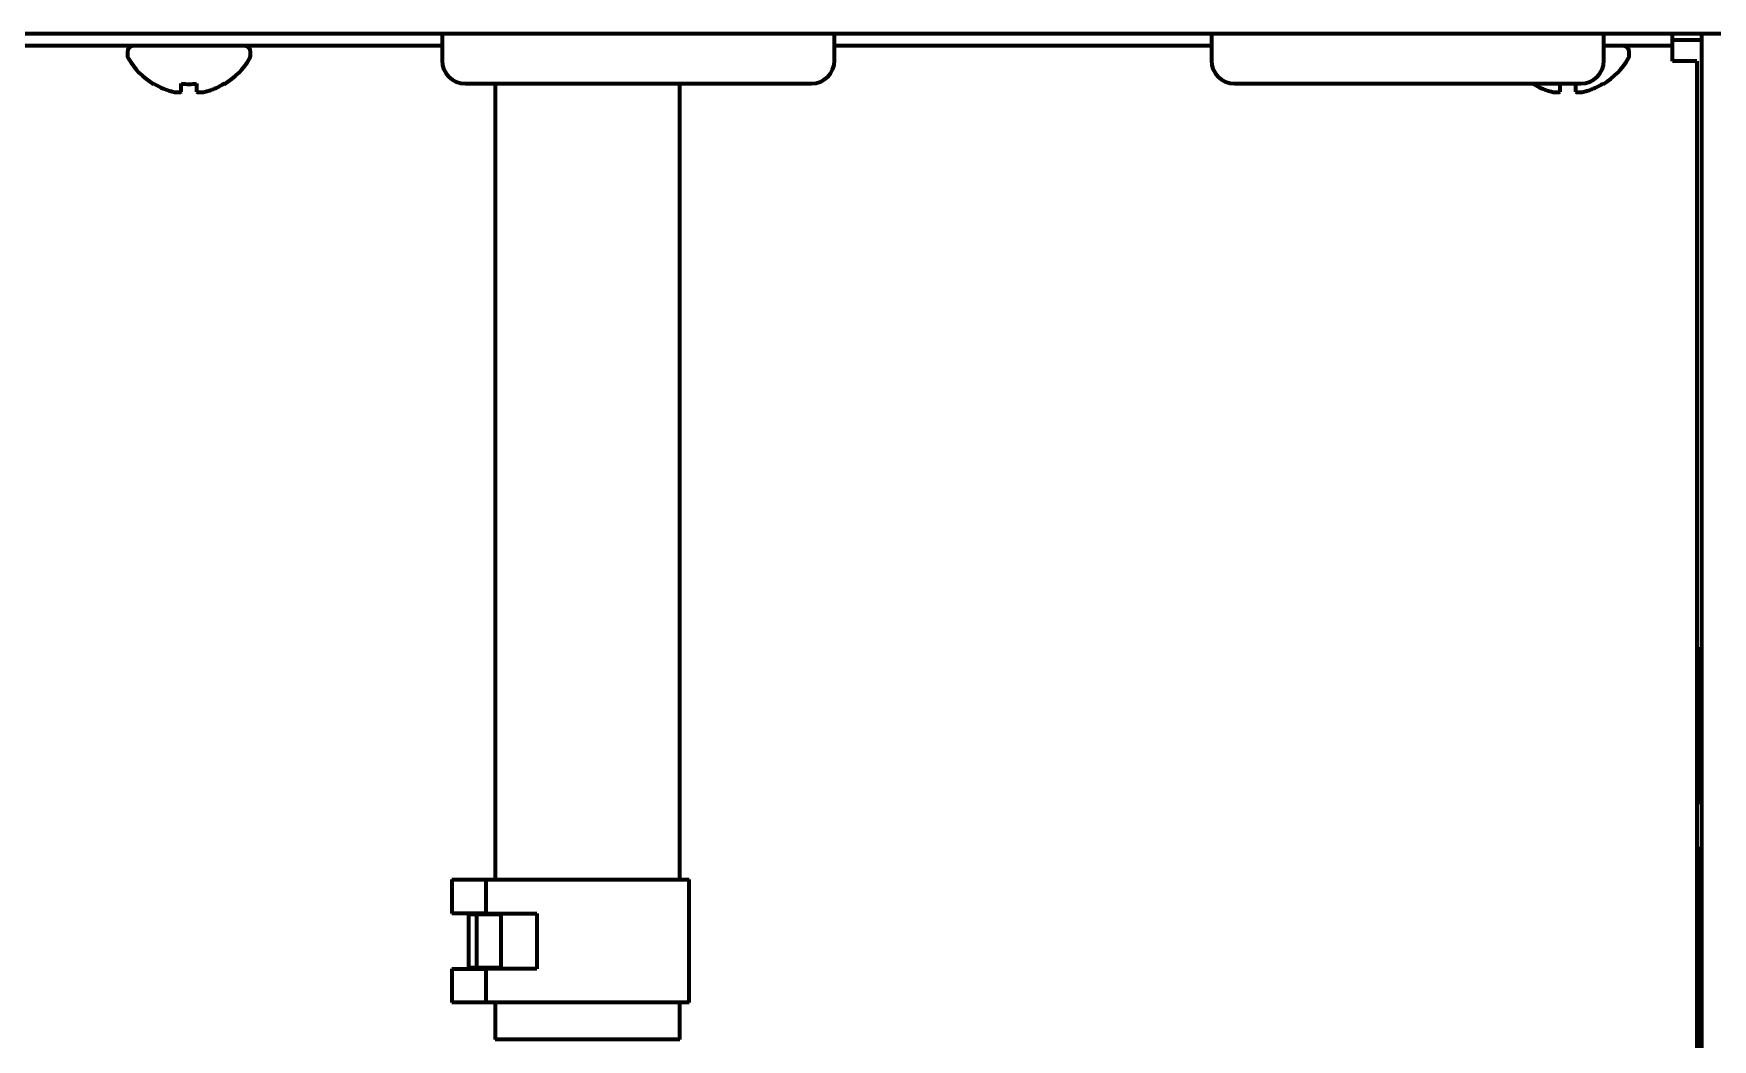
# Model space of a CAD drawing. Header units: inches. Extents: x -3022 to 7311, y 343 to 5680.
# Drawn here: x 7108.7 to 7217.8, y 2189.9 to 2255.3 of the extents above; entities that cross this region are included whole.
import ezdxf

# ---------------------------------------------------------------- set-up
doc = ezdxf.new("R2010")
doc.units = ezdxf.units.IN

msp = doc.modelspace()

# ---------------------------------------------------------------- linework, layer by layer
at = {"linetype": 'Continuous', "lineweight": 70}
for p, q in [((6388.97, 2255.29), (7266.97, 2255.29)), ((7135.22, 2255.29), (7135.22, 2253.54)), ((7160.72, 2253.54), (7160.72, 2255.29)), ((7185.22, 2255.29), (7185.22, 2253.54)), ((7210.72, 2253.54), (7210.72, 2255.29)), ((7215.17, 2254.49), (7215.17, 2255.29)), ((7217.07, 2255.29), (7217.07, 2124.79)), ((7110.07, 2254.49), (7107.77, 2254.49)), ((7135.22, 2254.49), (7110.07, 2254.49)), ((7114.77, 2254.09), (7114.77, 2253.89)), ((7122.77, 2253.89), (7122.77, 2254.09)), ((7185.22, 2254.49), (7160.73, 2254.49)), ((7212.87, 2254.49), (7210.72, 2254.49)), ((7212.37, 2253.89), (7212.37, 2254.09)), ((7215.17, 2254.49), (7212.87, 2254.49)), ((7215.17, 2253.49), (7215.17, 2254.49)), ((7215.18, 2254.89), (7217.08, 2254.89)), ((7216.77, 2253.49), (7215.17, 2253.49)), ((7216.77, 2253.49), (7216.77, 2171.99)), ((7116.47, 2252.01), (7116.47, 2252.05)), ((7121.07, 2252.05), (7121.07, 2252.01)), ((7136.72, 2252.04), (7159.22, 2252.04)), ((7138.67, 2252.04), (7138.67, 2200.29)), ((7150.67, 2200.29), (7150.67, 2252.04)), ((7186.72, 2252.04), (7209.22, 2252.04)), ((7206.07, 2252.01), (7206.07, 2252.05)), ((7210.67, 2252.05), (7210.67, 2252.01)), ((7216.77, 2215.29), (7217.07, 2215.29)), ((7216.97, 2215.31), (7216.97, 2205.29)), ((7217.07, 2205.29), (7216.77, 2205.29)), ((7217.07, 2202.29), (7216.77, 2202.29)), ((7216.97, 2202.3), (7216.97, 2124.74)), ((7135.85, 2200.29), (7137.82, 2200.29)), ((7135.85, 2200.29), (7135.85, 2198.09)), ((7137.82, 2200.29), (7138.07, 2200.29)), ((7138.07, 2200.29), (7151.27, 2200.29)), ((7138.07, 2200.29), (7138.07, 2198.09)), ((7151.27, 2192.29), (7151.27, 2200.29)), ((7137.82, 2198.09), (7135.85, 2198.09)), ((7136.94, 2198.04), (7137.46, 2198.04)), ((7136.94, 2198.04), (7136.94, 2194.54)), ((7137.46, 2198.04), (7138.86, 2198.04)), ((7137.46, 2198.04), (7137.46, 2194.54)), ((7138.07, 2198.09), (7137.82, 2198.09)), ((7138.07, 2198.09), (7141.37, 2198.09)), ((7138.67, 2198.09), (7138.67, 2198.04)), ((7138.86, 2198.04), (7139.06, 2198.04)), ((7139.06, 2194.54), (7139.06, 2198.04)), ((7141.37, 2198.09), (7141.37, 2194.49)), ((7135.85, 2194.49), (7137.82, 2194.49)), ((7135.85, 2194.49), (7135.85, 2192.29)), ((7137.46, 2194.54), (7136.94, 2194.54)), ((7138.86, 2194.54), (7137.46, 2194.54)), ((7137.82, 2194.49), (7138.07, 2194.49)), ((7141.37, 2194.49), (7138.07, 2194.49)), ((7138.07, 2194.49), (7138.07, 2192.29)), ((7138.67, 2194.54), (7138.67, 2194.49)), ((7139.06, 2194.54), (7138.86, 2194.54)), ((7137.82, 2192.29), (7135.85, 2192.29)), ((7138.07, 2192.29), (7137.82, 2192.29)), ((7151.27, 2192.29), (7138.07, 2192.29)), ((7138.67, 2192.29), (7138.67, 2189.89)), ((7150.67, 2189.89), (7150.67, 2192.29)), ((7150.67, 2189.89), (7138.67, 2189.89))]:
    msp.add_line(p, q, dxfattribs=at)
for centre, radius, start, end in [((7115.17, 2254.09), 0.4, 90, 180), ((7122.37, 2254.09), 0.4, 0, 90), ((7211.97, 2254.09), 0.4, 0, 90), ((7115.17, 2253.89), 0.4, 180, 210.3012), ((7118.97, 2256.11), 4.8, 210.3012, 238.6273), ((7118.58, 2256.11), 4.8, 301.3727, 329.6988), ((7122.37, 2253.89), 0.4, 329.6988, 0), ((7136.72, 2253.54), 1.5, 180, 270), ((7159.22, 2253.54), 1.5, 270, 0), ((7186.72, 2253.54), 1.5, 180, 270), ((7209.22, 2253.54), 1.5, 270, 0), ((7208.18, 2256.11), 4.8, 301.3727, 329.6988), ((7211.97, 2253.89), 0.4, 329.6988, 0)]:
    msp.add_arc(centre, radius, start, end, dxfattribs=at)
for points in [[(7116.47, 2252.05), (7116.68, 2251.92), (7116.89, 2251.81), (7117.21, 2251.68), (7117.32, 2251.63), (7117.55, 2251.56), (7117.66, 2251.53), (7117.77, 2251.5)], [(7119.27, 2252.05), (7119.27, 2251.92), (7119.27, 2251.81), (7119.27, 2251.68), (7119.27, 2251.63), (7119.27, 2251.56), (7119.27, 2251.53), (7119.27, 2251.5)], [(7206.07, 2252.05), (7206.28, 2251.92), (7206.49, 2251.81), (7206.81, 2251.68), (7206.92, 2251.63), (7207.15, 2251.56), (7207.26, 2251.53), (7207.37, 2251.5)], [(7208.87, 2252.05), (7208.87, 2251.92), (7208.87, 2251.81), (7208.87, 2251.68), (7208.87, 2251.63), (7208.87, 2251.56), (7208.87, 2251.53), (7208.87, 2251.5)]]:
    msp.add_open_spline(points, degree=3, knots=[0, 0, 0, 0, 0.5, 0.5, 0.75, 0.75, 1, 1, 1, 1], dxfattribs=at)
for points in [[(7118.27, 2251.5), (7118.27, 2251.51), (7118.27, 2251.54), (7118.27, 2251.59), (7118.27, 2251.65), (7118.27, 2251.71), (7118.27, 2251.77), (7118.27, 2251.85), (7118.27, 2251.94), (7118.27, 2252.01), (7118.27, 2252.05)], [(7118.27, 2252.05), (7118.44, 2252.02), (7118.77, 2252), (7119.11, 2252.02), (7119.27, 2252.05)], [(7119.77, 2251.5), (7119.83, 2251.51), (7119.94, 2251.54), (7120.1, 2251.59), (7120.26, 2251.65), (7120.41, 2251.71), (7120.56, 2251.77), (7120.72, 2251.85), (7120.89, 2251.94), (7121.01, 2252.01), (7121.07, 2252.05)], [(7207.87, 2251.5), (7207.87, 2251.51), (7207.87, 2251.54), (7207.87, 2251.59), (7207.87, 2251.65), (7207.87, 2251.71), (7207.87, 2251.77), (7207.87, 2251.85), (7207.87, 2251.94), (7207.87, 2252.01), (7207.87, 2252.05)], [(7209.37, 2251.5), (7209.43, 2251.51), (7209.54, 2251.54), (7209.7, 2251.59), (7209.86, 2251.65), (7210.01, 2251.71), (7210.16, 2251.77), (7210.32, 2251.85), (7210.49, 2251.94), (7210.61, 2252.01), (7210.67, 2252.05)], [(7117.77, 2251.5), (7117.8, 2251.49), (7117.85, 2251.49), (7117.92, 2251.48), (7117.99, 2251.48), (7118.06, 2251.48), (7118.13, 2251.48), (7118.2, 2251.49), (7118.25, 2251.49), (7118.27, 2251.5)], [(7119.27, 2251.5), (7119.3, 2251.49), (7119.35, 2251.49), (7119.43, 2251.48), (7119.5, 2251.48), (7119.57, 2251.48), (7119.64, 2251.48), (7119.7, 2251.49), (7119.75, 2251.49), (7119.77, 2251.5)], [(7207.37, 2251.5), (7207.4, 2251.49), (7207.45, 2251.49), (7207.52, 2251.48), (7207.59, 2251.48), (7207.66, 2251.48), (7207.73, 2251.48), (7207.8, 2251.49), (7207.85, 2251.49), (7207.87, 2251.5)], [(7208.87, 2251.5), (7208.9, 2251.49), (7208.95, 2251.49), (7209.03, 2251.48), (7209.1, 2251.48), (7209.17, 2251.48), (7209.24, 2251.48), (7209.3, 2251.49), (7209.35, 2251.49), (7209.37, 2251.5)]]:
    msp.add_open_spline(points, degree=3, dxfattribs=at)

doc.saveas('drawing.dxf')
